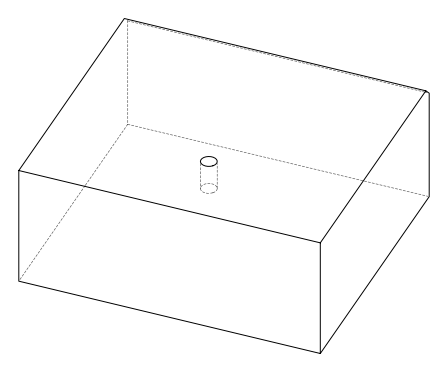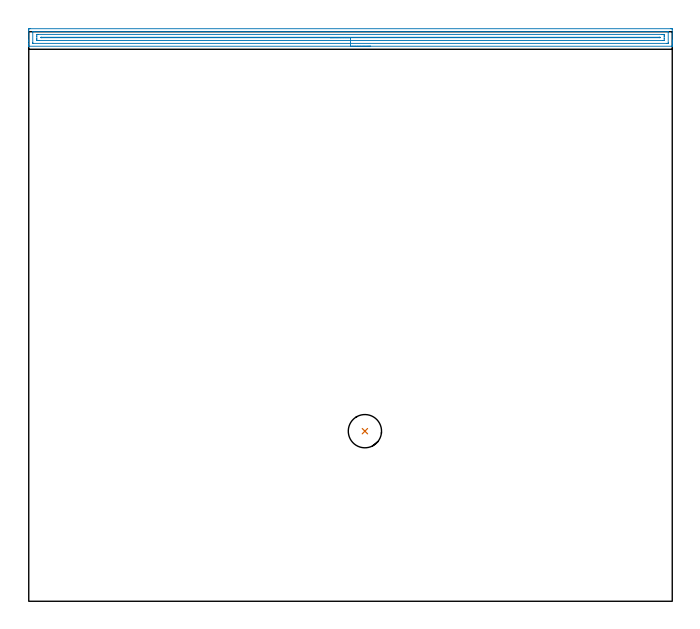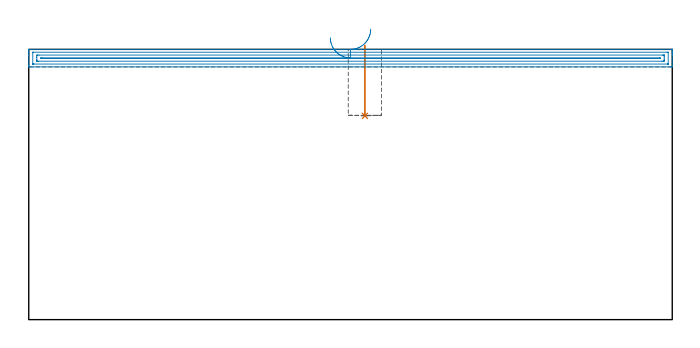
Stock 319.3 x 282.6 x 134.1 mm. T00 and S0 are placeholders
(PLAN: 2 operations, 1 tool changes, 10.5 min)
(1 INDEXABLE_INSERT_DRILL_BLIND_HOLE_FROM_SOLID | STEP1POCKET | NXT0302_004 | 0.14 min | 7004 mm3)
(2 AREA_MILL | FG_CHAMFER_SURFACE | UGT0205_001 | 10.38 min | 12092 mm3)
(TOOL NXT0302_004 | Index. Insert Drill 16.5mm [880-D1650L20-05] | D16.5 PA176 FL83 Z2)
(TOOL UGT0205_001 | Chamfer Mill 20 x 3 x 45 deg. | D20 FL50 Z2)
(OP 1 INDEXABLE_INSERT_DRILL_BLIND_HOLE_FROM_SOLID)
G17 G21 G94 G90
T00 M6
G54
G17 G0 G90 X166.8 Y84.4 S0 M3
G43 Z144.1 H1
G94 G81 G98 Z101.1 F250. R136.1
G80
M5
M2
(OP 2 AREA_MILL)
G17 G21 G94 G90
T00 M6
G54
G17 G0 G90 X169.65 Y275.4 S1061 M3
G43 Z144.1 H0
G94 G1 X169.612 Z143.228 F250.
X169.498 Z142.363
X169.309 Z141.512
X169.047 Z140.68
X168.713 Z139.874
X168.31 Z139.1
X167.842 Z138.364
X167.31 Z137.672
X166.721 Z137.029
X166.078 Z136.44
X165.386 Z135.908
X164.65 Z135.44
X163.876 Z135.037
X163.07 Z134.703
X162.238 Z134.441
X161.386 Z134.252
X160.522 Z134.138
X159.65 Z134.1
X0.172
X0.01 Y275.402 Z134.088
X0.002 Y275.552 Z133.94
X0. Y275.709 Z133.791
Y276. Z133.499
Y276.678 Z132.817
Y277.894 Z131.602
Y278.433 Z131.061
Y283.431 Z126.067
X0.003 Y283.7 Z125.797
X0.01 Y284.092 Z125.405
X0.216 Y284.097 Z125.402
X0.619 Y284.1 Z125.4
X318.681 Y284.099 Z125.401
X319.084 Y284.097 Z125.402
X319.29 Y284.092 Z125.405
X319.3 Y283.7 Z125.797
Y278.433 Z131.061
Y277.894 Z131.602
Y277.556 Z131.94
Y277.017 Z132.479
Y276.678 Z132.817
Y276. Z133.499
Y275.709 Z133.791
X319.298 Y275.552 Z133.94
X319.29 Y275.402 Z134.088
X319.127 Y275.4 Z134.1
X159.65
Y276.814 Z132.686
X2.406 Y276.815 Z132.685
X2.265 Y276.816 Z132.684
X2.049 Y276.821 Z132.679
X2.009 Y276.826 Z132.674
X2.005 Y276.856 Z132.644
X2.002 Y276.888 Z132.612
X2. Y277.076 Z132.424
X2.001 Y282.476 Z127.024
X2.003 Y282.583 Z126.917
X2.009 Y282.653 Z126.847
X2.014 Y282.68 Z126.821
X2.03 Y282.681 Z126.819
X2.406 Y282.685 Z126.815
X2.545 Y282.686 Z126.814
X316.894 Y282.685 Z126.815
X317.034 Y282.684 Z126.816
X317.251 Y282.679 Z126.821
X317.291 Y282.674 Z126.826
X317.295 Y282.644 Z126.856
X317.298 Y282.612 Z126.888
X317.3 Y282.424 Z127.076
X317.299 Y277.024 Z132.476
X317.297 Y276.917 Z132.583
X317.291 Y276.847 Z132.653
X317.286 Y276.821 Z132.679
X317.27 Y276.819 Z132.681
X316.894 Y276.815 Z132.685
X316.755 Y276.814 Z132.686
X159.65
Y278.228 Z131.272
X5.086 Y278.229 Z131.271
X4.398 Y278.232 Z131.268
X4.193 Y278.235 Z131.265
X4.01 Y278.25 Z131.25
X4.005 Y278.433 Z131.067
X4.001 Y278.622 Z130.878
X4. Y279.311 Z130.189
Y280.378 Z129.122
X4.004 Y281.067 Z128.433
X4.007 Y281.25 Z128.25
X4.017 Y281.265 Z128.235
X4.037 Y281.268 Z128.232
X4.089 Y281.27 Z128.23
X4.193 Y281.271 Z128.229
X4.878 Y281.272 Z128.228
X314.214 Y281.271 Z128.229
X314.902 Y281.268 Z128.232
X315.107 Y281.265 Z128.235
X315.29 Y281.25 Z128.25
X315.295 Y281.067 Z128.433
X315.299 Y280.878 Z128.622
X315.3 Y280.189 Z129.311
Y279.122 Z130.378
X315.296 Y278.433 Z131.067
X315.293 Y278.25 Z131.25
X315.283 Y278.235 Z131.265
X315.263 Y278.232 Z131.268
X315.211 Y278.23 Z131.27
X315.107 Y278.229 Z131.271
X314.422 Y278.228 Z131.272
X159.65
Y279.643 Z129.857
X6.536
X6.317 Y279.644 Z129.856
X6.208 Y279.646 Z129.854
X6.01 Y279.652 Z129.848
X6.008 Y279.75 Z129.75
X6.01 Y279.848 Z129.652
X6.208 Y279.855 Z129.645
X6.318 Y279.857 Z129.643
X312.764
X312.983 Y279.856 Z129.644
X313.092 Y279.855 Z129.646
X313.29 Y279.848 Z129.652
X313.292 Y279.75 Z129.75
X313.29 Y279.652 Z129.848
X313.092 Y279.645 Z129.855
X312.982 Y279.643 Z129.857
X159.65
X158.778 Z129.895
X157.914 Z130.009
X157.062 Z130.198
X156.23 Z130.46
X155.424 Z130.794
X154.65 Z131.197
X153.914 Z131.666
X153.222 Z132.197
X152.579 Z132.786
X151.99 Z133.429
X151.458 Z134.122
X150.99 Z134.857
X150.587 Z135.631
X150.253 Z136.437
X149.991 Z137.269
X149.802 Z138.121
X149.688 Z138.986
X149.65 Z139.857
G0 Z144.1
M5
M2
